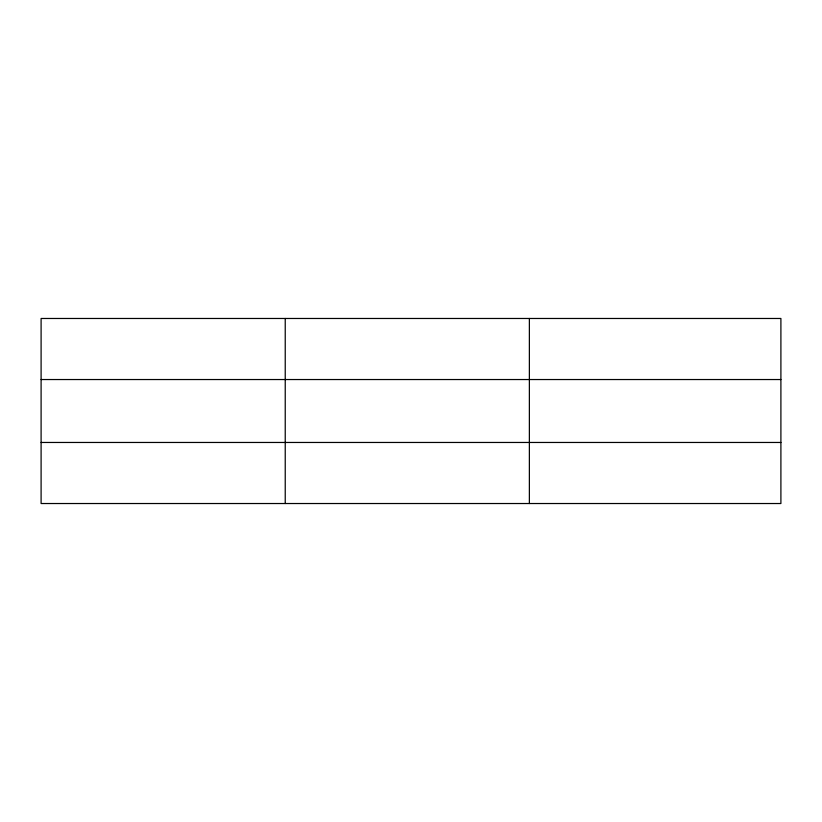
<?xml version="1.0" encoding="UTF-8"?>
<svg xmlns="http://www.w3.org/2000/svg" width="822" height="822" viewBox="0 0 822 822"><rect width="100%" height="100%" fill="white"/><g stroke="black" fill="none" stroke-linecap="round" stroke-linejoin="round"><path stroke-width="1.23" d="M285.234 503.526L285.234 318.474M529.368 503.526L529.368 318.474M780.9 442.462L780.9 503.526L41.1 503.526L41.1 318.474L780.9 318.474L780.9 442.462L41.1 442.462M41.1 379.538L780.9 379.538"/></g></svg>
